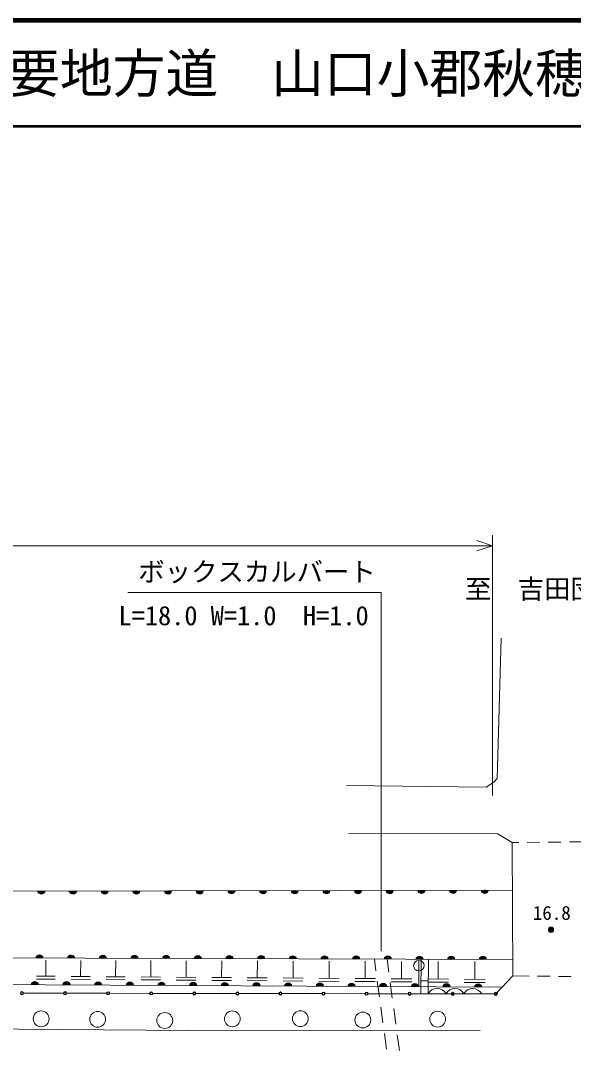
# Model space of a CAD drawing. Units: millimetres, scale not verified. Extents: x 40000 to 680000, y 20000 to 380000.
# Drawn here: x 223012 to 275374, y 282359 to 380000 of the extents above; entities that cross this region are included whole.
import ezdxf
from ezdxf.enums import TextEntityAlignment as Align

# ---------------------------------------------------------------- set-up
doc = ezdxf.new("R2010")
doc.units = ezdxf.units.MM
doc.header["$LTSCALE"] = 1000
for name, color, linetype, lineweight in [('M-BGD', 7, 'Continuous', 13), ('M-STR-HTXT', 7, 'Continuous', 13), ('M-STR-STRC', 7, 'Continuous', 13), ('M-TTL', 2, 'Continuous', 140), ('M-TTL-LINE', 7, 'Continuous', 50)]:
    doc.layers.add(name, color=color, linetype=linetype, lineweight=lineweight)
doc.layers.add('M-BMK-HTXT', color=7, linetype='Continuous')
doc.layers.add('M-TTL-TXT', color=7, linetype='Continuous')
doc.styles.add('ＭＳ ゴシック', font='')
doc.styles.get('ＭＳ ゴシック').set_extended_font_data('MS Gothic')

msp = doc.modelspace()

# ---------------------------------------------------------------- linework, layer by layer
at = {"layer": 'M-BGD'}
for p, q in [((254076, 302886), (268161, 302911)), ((269561, 302061), (270191, 302068)), ((270991, 302077), (272191, 302090)), ((272991, 302099), (274191, 302112)), ((274991, 302120), (276191, 302133)), ((150369, 297335), (269583, 297546)), ((256522, 291008), (256669, 289914)), ((257725, 291005), (257888, 289792)), ((260935, 287727), (260958, 290995)), ((261646, 290993), (261624, 287726)), ((225403, 289389), (225415, 290903)), ((228700, 289366), (228712, 290893)), ((232013, 289342), (232025, 290883)), ((235342, 289318), (235354, 290873)), ((238686, 289295), (238699, 290863)), ((242047, 289271), (242059, 290852)), ((245424, 289247), (245436, 290842)), ((248817, 289223), (248830, 290832)), ((252226, 289198), (252239, 290821)), ((255652, 289174), (255665, 290811)), ((259094, 289149), (259107, 290800)), ((262553, 289125), (262566, 290790)), ((266028, 289100), (266041, 290779)), ((226291, 289115), (224510, 289129)), ((226293, 289382), (224512, 289396)), ((229596, 289089), (227799, 289103)), ((229598, 289359), (227801, 289373)), ((232917, 289063), (231104, 289077)), ((232919, 289335), (231106, 289349)), ((236254, 289037), (234425, 289051)), ((236256, 289311), (234427, 289326)), ((239606, 289011), (237762, 289025)), ((239609, 289287), (237764, 289302)), ((242977, 289263), (241117, 289278)), ((246362, 289239), (244485, 289254)), ((249764, 289215), (247870, 289230)), ((253181, 289191), (251272, 289206)), ((256615, 289166), (254689, 289182)), ((260065, 289142), (258123, 289157)), ((263532, 289117), (261574, 289133)), ((267016, 289092), (265041, 289108)), ((269623, 289426), (271178, 289408)), ((271978, 289398), (273178, 289384)), ((273978, 289374), (275178, 289360)), ((242975, 288984), (241114, 288999)), ((246360, 288958), (244483, 288973)), ((249761, 288931), (247868, 288946)), ((253179, 288904), (251269, 288919)), ((256613, 288878), (254687, 288893)), ((256802, 288923), (257002, 287436)), ((258021, 288801), (258221, 287315)), ((260063, 288851), (258121, 288866)), ((260944, 288967), (261633, 288967)), ((263530, 288823), (261571, 288839)), ((267013, 288796), (265038, 288812)), ((227071, 287779), (223291, 287785)), ((231151, 287773), (227371, 287778)), ((235231, 287766), (231451, 287772)), ((239311, 287760), (235531, 287766)), ((243392, 287754), (239611, 287760)), ((247472, 287748), (243692, 287754)), ((251552, 287742), (247772, 287747)), ((255632, 287735), (251852, 287741)), ((259713, 287729), (255932, 287735)), ((263793, 287723), (260013, 287729)), ((266690, 287719), (261624, 287726)), ((267873, 287717), (264093, 287722)), ((257135, 286445), (257335, 284959)), ((258355, 286323), (258555, 284837)), ((257469, 283967), (257669, 282481)), ((258688, 283846), (258888, 282359))]:
    msp.add_line(p, q, dxfattribs=at)
for points in [[(268520, 321445), (268165, 308151), (267843, 307796), (267121, 307318), (253868, 307483)], [(268161, 302911), (269561, 302061), (269623, 289426), (268023, 287716)], [(269615, 290968), (218994, 291123), (159121, 291087), (150380, 291233)], [(268598, 288358), (219115, 288615), (219114, 288057), (194879, 289676), (177847, 289928), (159092, 288203), (159155, 291087)], [(218807, 284420), (242880, 284224), (266536, 284260)]]:
    msp.add_lwpolyline(points, dxfattribs=at)
for centre, radius in [((273252, 293800), 250), ((273252, 293800), 204), ((273252, 293800), 159), ((273252, 293800), 114), ((273252, 293800), 68.2), ((273252, 293800), 22.7), ((223141, 287785), 150), ((223141, 287785), 120), ((223141, 287785), 100), ((227221, 287779), 150), ((227221, 287779), 120), ((227221, 287779), 100), ((231301, 287772), 150), ((231301, 287772), 120), ((231301, 287772), 100), ((235381, 287766), 150), ((235381, 287766), 120), ((235381, 287766), 100), ((239461, 287760), 150), ((239461, 287760), 120), ((239461, 287760), 100), ((243542, 287754), 150), ((243542, 287754), 120), ((243542, 287754), 100), ((247622, 287748), 150), ((247622, 287748), 120), ((247622, 287748), 100), ((251702, 287741), 150), ((251702, 287741), 120), ((251702, 287741), 100), ((255782, 287735), 150), ((255782, 287735), 120), ((255782, 287735), 100), ((259863, 287729), 150), ((259863, 287729), 120), ((259863, 287729), 100), ((263943, 287723), 150), ((263943, 287723), 120), ((263943, 287723), 100), ((268023, 287716), 150), ((268023, 287716), 120), ((268023, 287716), 100), ((224960, 285354), 750), ((243065, 285346), 750), ((249512, 285370), 750), ((230309, 285304), 750), ((236666, 285196), 750), ((255426, 285242), 750), ((262518, 285321), 750)]:
    msp.add_circle(centre, radius, dxfattribs=at)
for centre, radius, start, end in [((224976, 297521), 354, 188.89851, 351.30369), ((224976, 297521), 283, 191.12255, 349.07965), ((224976, 297521), 212, 194.86887, 345.33332), ((224976, 297521), 142, 202.5806, 337.62159), ((224976, 297521), 100, 212.89826, 327.30393), ((227976, 297526), 354, 188.89851, 351.30369), ((227976, 297526), 283, 191.12255, 349.07965), ((227976, 297526), 212, 194.86887, 345.33332), ((227976, 297526), 142, 202.5806, 337.62159), ((227976, 297526), 100, 212.89826, 327.30393), ((230976, 297532), 354, 188.89851, 351.30369), ((230976, 297532), 283, 191.12255, 349.07965), ((230976, 297532), 212, 194.86887, 345.33332), ((230976, 297532), 142, 202.5806, 337.62159), ((230976, 297532), 100, 212.89826, 327.30393), ((233976, 297537), 354, 188.89851, 351.30369), ((233976, 297537), 283, 191.12255, 349.07965), ((233976, 297537), 212, 194.86887, 345.33332), ((233976, 297537), 142, 202.5806, 337.62159), ((233976, 297537), 100, 212.89826, 327.30393), ((236976, 297542), 354, 188.89851, 351.30369), ((236976, 297542), 283, 191.12255, 349.07965), ((236976, 297542), 212, 194.86887, 345.33332), ((236976, 297542), 142, 202.5806, 337.62159), ((236976, 297542), 100, 212.89826, 327.30393), ((239976, 297548), 354, 188.89851, 351.30369), ((239976, 297548), 283, 191.12255, 349.07965), ((239976, 297548), 212, 194.86887, 345.33332), ((239976, 297548), 142, 202.5806, 337.62159), ((239976, 297548), 100, 212.89826, 327.30393), ((242976, 297553), 354, 188.89851, 351.30369), ((242976, 297553), 283, 191.12255, 349.07965), ((242976, 297553), 212, 194.86887, 345.33332), ((242976, 297553), 142, 202.5806, 337.62159), ((242976, 297553), 100, 212.89826, 327.30393), ((245976, 297558), 354, 188.89851, 351.30369), ((245976, 297558), 283, 191.12255, 349.07965), ((245976, 297558), 212, 194.86887, 345.33332), ((245976, 297558), 142, 202.5806, 337.62159), ((245976, 297558), 100, 212.89826, 327.30393), ((248976, 297563), 354, 188.89851, 351.30369), ((248976, 297563), 283, 191.12255, 349.07965), ((248976, 297563), 212, 194.86887, 345.33332), ((248976, 297563), 142, 202.5806, 337.62159), ((248976, 297563), 100, 212.89826, 327.30393), ((251976, 297569), 354, 188.89851, 351.30369), ((251976, 297569), 283, 191.12255, 349.07965), ((251976, 297569), 212, 194.86887, 345.33332), ((251976, 297569), 142, 202.5806, 337.62159), ((251976, 297569), 100, 212.89826, 327.30393), ((254976, 297574), 354, 188.89851, 351.30369), ((254976, 297574), 283, 191.12255, 349.07965), ((254976, 297574), 212, 194.86887, 345.33332), ((254976, 297574), 142, 202.5806, 337.62159), ((254976, 297574), 100, 212.89826, 327.30393), ((257976, 297579), 354, 188.89851, 351.30369), ((257976, 297579), 283, 191.12255, 349.07965), ((257976, 297579), 212, 194.86887, 345.33332), ((257976, 297579), 142, 202.5806, 337.62159), ((257976, 297579), 100, 212.89826, 327.30393), ((260976, 297585), 354, 188.89851, 351.30369), ((260976, 297585), 283, 191.12255, 349.07965), ((260976, 297585), 212, 194.86887, 345.33332), ((260976, 297585), 142, 202.5806, 337.62159), ((260976, 297585), 100, 212.89826, 327.30393), ((263976, 297590), 354, 188.89851, 351.30369), ((263976, 297590), 283, 191.12255, 349.07965), ((263976, 297590), 212, 194.86887, 345.33332), ((263976, 297590), 142, 202.5806, 337.62159), ((263976, 297590), 100, 212.89826, 327.30393), ((266976, 297595), 354, 188.89851, 351.30369), ((266976, 297595), 283, 191.12255, 349.07965), ((266976, 297595), 212, 194.86887, 345.33332), ((266976, 297595), 142, 202.5806, 337.62159), ((266976, 297595), 100, 212.89826, 327.30393), ((224805, 291051), 354, 8.62213, 171.02731), ((224805, 291051), 283, 10.84617, 168.80327), ((224805, 291051), 212, 14.59249, 165.05694), ((224805, 291051), 142, 22.30422, 157.34521), ((224805, 291051), 100, 32.62189, 147.02755), ((227805, 291042), 354, 8.62213, 171.02731), ((227805, 291042), 283, 10.84617, 168.80327), ((227805, 291042), 212, 14.59249, 165.05694), ((227805, 291042), 142, 22.30422, 157.34521), ((227805, 291042), 100, 32.62189, 147.02755), ((230805, 291033), 354, 8.62213, 171.02731), ((230805, 291033), 283, 10.84617, 168.80327), ((230805, 291033), 212, 14.59249, 165.05694), ((230805, 291033), 142, 22.30422, 157.34521), ((230805, 291033), 100, 32.62189, 147.02755), ((233805, 291024), 354, 8.62213, 171.02731), ((233805, 291024), 283, 10.84617, 168.80327), ((233805, 291024), 212, 14.59249, 165.05694), ((233805, 291024), 142, 22.30422, 157.34521), ((233805, 291024), 100, 32.62189, 147.02755), ((236805, 291014), 354, 8.62213, 171.02731), ((236805, 291014), 283, 10.84617, 168.80327), ((236805, 291014), 212, 14.59249, 165.05694), ((236805, 291014), 142, 22.30422, 157.34521), ((236805, 291014), 100, 32.62189, 147.02755), ((239805, 291005), 354, 8.62213, 171.02731), ((239805, 291005), 283, 10.84617, 168.80327), ((239805, 291005), 212, 14.59249, 165.05694), ((239805, 291005), 142, 22.30422, 157.34521), ((239805, 291005), 100, 32.62189, 147.02755), ((242805, 290996), 354, 8.62213, 171.02731), ((242805, 290996), 283, 10.84617, 168.80327), ((242805, 290996), 212, 14.59249, 165.05694), ((242805, 290996), 142, 22.30422, 157.34521), ((242805, 290996), 100, 32.62189, 147.02755), ((245805, 290987), 354, 8.62213, 171.02731), ((245805, 290987), 283, 10.84617, 168.80327), ((245805, 290987), 212, 14.59249, 165.05694), ((245805, 290987), 142, 22.30422, 157.34521), ((245805, 290987), 100, 32.62189, 147.02755), ((248805, 290978), 354, 8.62213, 171.02731), ((248805, 290978), 283, 10.84617, 168.80327), ((248805, 290978), 212, 14.59249, 165.05694), ((248805, 290978), 142, 22.30422, 157.34521), ((248805, 290978), 100, 32.62189, 147.02755), ((251805, 290968), 354, 8.62213, 171.02731), ((251805, 290968), 283, 10.84617, 168.80327), ((251805, 290968), 212, 14.59249, 165.05694), ((251805, 290968), 142, 22.30422, 157.34521), ((251805, 290968), 100, 32.62189, 147.02755), ((254804, 290959), 354, 8.62213, 171.02731), ((254804, 290959), 283, 10.84617, 168.80327), ((254804, 290959), 212, 14.59249, 165.05694), ((254804, 290959), 142, 22.30422, 157.34521), ((254804, 290959), 100, 32.62189, 147.02755), ((257804, 290950), 354, 8.62213, 171.02731), ((257804, 290950), 283, 10.84617, 168.80327), ((257804, 290950), 212, 14.59249, 165.05694), ((257804, 290950), 142, 22.30422, 157.34521), ((257804, 290950), 100, 32.62189, 147.02755), ((260804, 290941), 354, 8.62213, 171.02731), ((260804, 290941), 283, 10.84617, 168.80327), ((260804, 290941), 212, 14.59249, 165.05694), ((260804, 290941), 142, 22.30422, 157.34521), ((260804, 290941), 100, 32.62189, 147.02755), ((263804, 290932), 354, 8.62213, 171.02731), ((263804, 290932), 283, 10.84617, 168.80327), ((263804, 290932), 212, 14.59249, 165.05694), ((263804, 290932), 142, 22.30422, 157.34521), ((263804, 290932), 100, 32.62189, 147.02755), ((266804, 290923), 354, 8.62213, 171.02731), ((266804, 290923), 283, 10.84617, 168.80327), ((266804, 290923), 212, 14.59249, 165.05694), ((266804, 290923), 142, 22.30422, 157.34521), ((266804, 290923), 100, 32.62189, 147.02755), ((224356, 288533), 354, 8.50076, 170.90594), ((224356, 288533), 283, 10.7248, 168.6819), ((224356, 288533), 212, 14.47112, 164.93557), ((224356, 288533), 142, 22.18285, 157.22384), ((224356, 288533), 100, 32.50051, 146.90618), ((227356, 288518), 354, 8.50076, 170.90594), ((227356, 288518), 283, 10.7248, 168.6819), ((227356, 288518), 212, 14.47112, 164.93557), ((227356, 288518), 142, 22.18285, 157.22384), ((227356, 288518), 100, 32.50051, 146.90618), ((230356, 288502), 354, 8.50076, 170.90594), ((230356, 288502), 283, 10.7248, 168.6819), ((230356, 288502), 212, 14.47112, 164.93557), ((230356, 288502), 142, 22.18285, 157.22384), ((230356, 288502), 100, 32.50051, 146.90618), ((233356, 288487), 354, 8.50076, 170.90594), ((233356, 288487), 283, 10.7248, 168.6819), ((233356, 288487), 212, 14.47112, 164.93557), ((233356, 288487), 142, 22.18285, 157.22384), ((233356, 288487), 100, 32.50051, 146.90618), ((236356, 288471), 354, 8.50076, 170.90594), ((236356, 288471), 283, 10.7248, 168.6819), ((236356, 288471), 212, 14.47112, 164.93557), ((236356, 288471), 142, 22.18285, 157.22384), ((236356, 288471), 100, 32.50051, 146.90618), ((239356, 288456), 354, 8.50076, 170.90594), ((239356, 288456), 283, 10.7248, 168.6819), ((239356, 288456), 212, 14.47112, 164.93557), ((239356, 288456), 142, 22.18285, 157.22384), ((239356, 288456), 100, 32.50051, 146.90618), ((242356, 288440), 354, 8.50076, 170.90594), ((242356, 288440), 283, 10.7248, 168.6819), ((242356, 288440), 212, 14.47112, 164.93557), ((242356, 288440), 142, 22.18285, 157.22384), ((242356, 288440), 100, 32.50051, 146.90618), ((245356, 288425), 354, 8.50076, 170.90594), ((245356, 288425), 283, 10.7248, 168.6819), ((245356, 288425), 212, 14.47112, 164.93557), ((245356, 288425), 142, 22.18285, 157.22384), ((245356, 288425), 100, 32.50051, 146.90618), ((248356, 288409), 354, 8.50076, 170.90594), ((248356, 288409), 283, 10.7248, 168.6819), ((248356, 288409), 212, 14.47112, 164.93557), ((248356, 288409), 142, 22.18285, 157.22384), ((248356, 288409), 100, 32.50051, 146.90618), ((251356, 288394), 354, 8.50076, 170.90594), ((251356, 288394), 283, 10.7248, 168.6819), ((251356, 288394), 212, 14.47112, 164.93557), ((251356, 288394), 142, 22.18285, 157.22384), ((251356, 288394), 100, 32.50051, 146.90618), ((254356, 288378), 354, 8.50076, 170.90594), ((254356, 288378), 283, 10.7248, 168.6819), ((254356, 288378), 212, 14.47112, 164.93557), ((254356, 288378), 142, 22.18285, 157.22384), ((254356, 288378), 100, 32.50051, 146.90618), ((257356, 288362), 354, 8.50076, 170.90594), ((257356, 288362), 283, 10.7248, 168.6819), ((257356, 288362), 212, 14.47112, 164.93557), ((257356, 288362), 142, 22.18285, 157.22384), ((257356, 288362), 100, 32.50051, 146.90618), ((260356, 288347), 354, 8.50076, 170.90594), ((260356, 288347), 283, 10.7248, 168.6819), ((260356, 288347), 212, 14.47112, 164.93557), ((260356, 288347), 142, 22.18285, 157.22384), ((260356, 288347), 100, 32.50051, 146.90618), ((262468, 287262), 963, 28.64266, 151.18265), ((263356, 288331), 354, 8.50076, 170.90594), ((263356, 288331), 283, 10.7248, 168.6819), ((263356, 288331), 212, 14.47112, 164.93557), ((263356, 288331), 142, 22.18285, 157.22384), ((263356, 288331), 100, 32.50051, 146.90618), ((264156, 287260), 963, 28.64266, 151.18265), ((265845, 287257), 963, 28.64266, 151.18265), ((266356, 288316), 354, 8.50076, 170.90594), ((266356, 288316), 283, 10.7248, 168.6819), ((266356, 288316), 212, 14.47112, 164.93557), ((266356, 288316), 142, 22.18285, 157.22384), ((266356, 288316), 100, 32.50051, 146.90618)]:
    msp.add_arc(centre, radius, start, end, dxfattribs=at)
at = {"layer": 'M-STR-HTXT'}
for p, q in [((267725, 306525), (267725, 331212)), ((150064, 330212), (267725, 330212)), ((267725, 330212), (266225, 330712)), ((267725, 330212), (266225, 329712)), ((257156, 325776), (233156, 325776)), ((257156, 291782), (257156, 325776))]:
    msp.add_line(p, q, dxfattribs=at)
at = {"layer": 'M-STR-STRC'}
msp.add_line((260743, 290899), (260743, 288399), dxfattribs=at)
msp.add_circle((260743, 290399), 500, dxfattribs=at)
at = {"layer": 'M-TTL'}
msp.add_line((680000, 380000), (40000, 380000), dxfattribs=at)
at = {"layer": 'M-TTL-LINE'}
msp.add_line((40000, 370000), (680000, 370000), dxfattribs=at)

# ---------------------------------------------------------------- texts
at = {"layer": 'M-BGD', "style": 'ＭＳ ゴシック'}
msp.add_text('16.8', height=1320, dxfattribs=at).set_placement((273327, 295399), align=Align.MIDDLE_CENTER)
at = {"layer": 'M-BMK-HTXT', "style": 'ＭＳ ゴシック'}
msp.add_text('至\u3000吉田団地', height=1833, dxfattribs=at).set_placement((272610, 326120), align=Align.MIDDLE_CENTER)
at = {"layer": 'M-STR-HTXT', "style": 'ＭＳ ゴシック'}
for s, p in [('ボックスカルバート', (234156, 326276)), ('L=18.0 W=1.0\u3000H=1.0', (232289, 322119))]:
    msp.add_text(s, height=1833, dxfattribs=at).set_placement(p, align=Align.BOTTOM_LEFT)
at = {"layer": 'M-TTL-TXT', "style": 'ＭＳ ゴシック'}
msp.add_text('主要地方道\u3000山口小郡秋穂線', height=3666, dxfattribs=at).set_placement((216734, 375000), align=Align.MIDDLE_LEFT)

doc.saveas('drawing.dxf')
